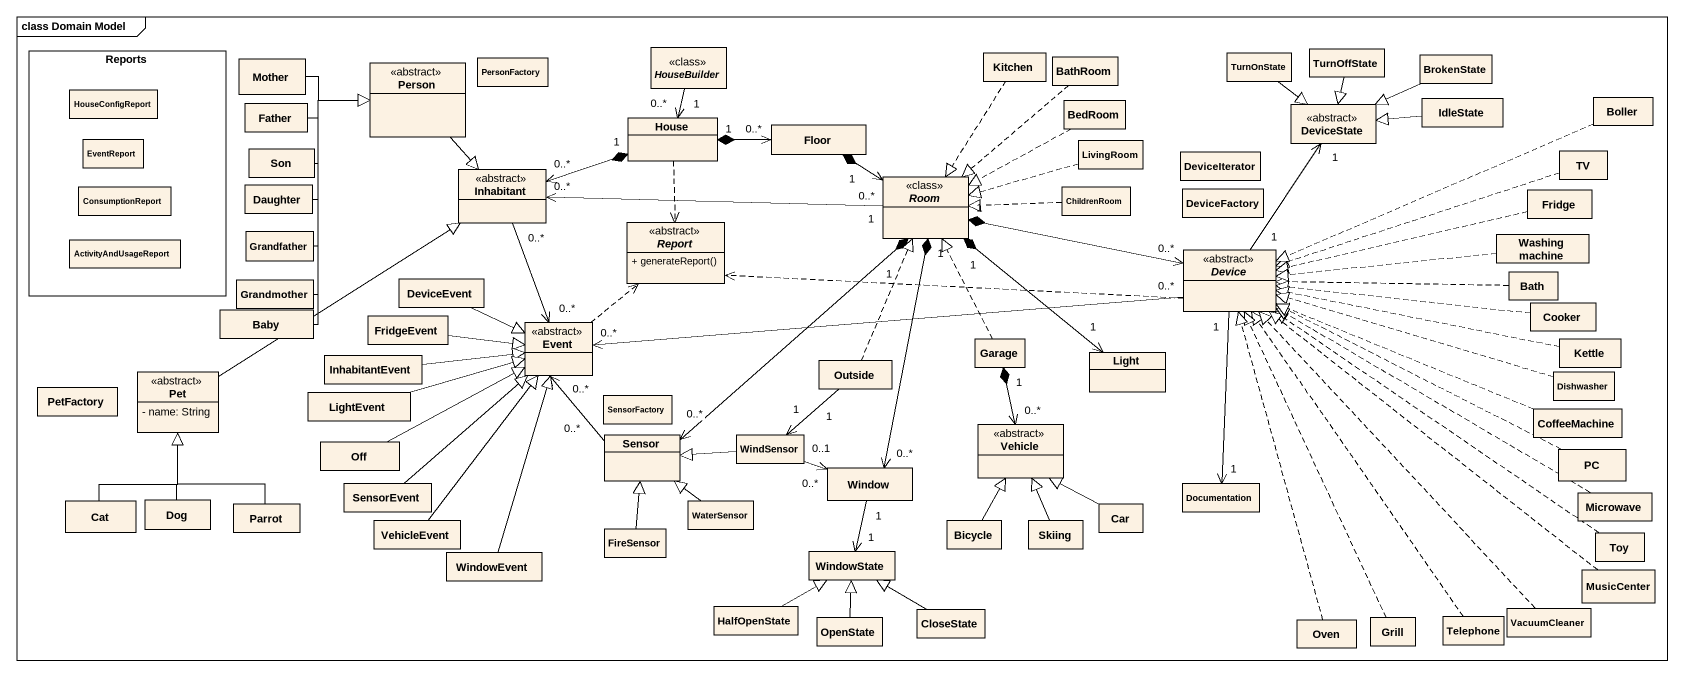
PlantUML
@startuml
mainframe class Domain Model
hide circle
hide empty members
skinparam classAttributeIconSize 0
rectangle Reports {
  class HouseConfigReport
  class EventReport
  class ConsumptionReport
  class ActivityAndUsageReport
}
class Mother
class "Person" as Person_ <<abstract>>
class PersonFactory
interface HouseBuilder <<class>>
class Kitchen
class BathRoom
class TurnOnState
class TurnOffState
class BrokenState
class Father
class BedRoom
class DeviceState <<abstract>>
class IdleState
class Boller
class Son
class House
class Floor
class LivingRoom
class DeviceIterator
class TV
class Daughter
class Inhabitant <<abstract>>
interface Room <<class>>
class ChildrenRoom
class DeviceFactory
class Fridge
class Grandfather
interface Report <<abstract>> {
  + generateReport()
}
interface Device <<abstract>>
class "Washing machine" as Washing_machine
class Grandmother
class DeviceEvent
class Bath
class Cooker
class Baby
class FridgeEvent
class Event <<abstract>>
class Garage
class Kettle
class PetFactory
class Pet <<abstract>> {
  - name: String
}
class LightEvent
class InhabitantEvent
class SensorFactory
class Outside
class Light
class Dishwasher
class Off
class Sensor
class WindSensor
class Vehicle <<abstract>>
class CoffeeMachine
class SensorEvent
class Window
class Documentation
class PC
class Cat
class Dog
class Parrot
class VehicleEvent
class FireSensor
class WaterSensor
class Bicycle
class Skiing
class Car
class Microwave
class Toy
class WindowEvent
class WindowState
class MusicCenter
class HalfOpenState
class OpenState
class CloseState
class Oven
class Grill
class Telephone
class VacuumCleaner
Mother -right-|> Person_
Person_ --|> Inhabitant
HouseBuilder "1" --> "0..*" House
Kitchen ..|> Room
BathRoom ..|> Room
TurnOnState --|> DeviceState
TurnOffState --|> DeviceState
BrokenState -left-|> DeviceState
Father -right-|> Person_
BedRoom .left.|> Room
IdleState -left-|> DeviceState
Boller .left.|> Device
Son -right-|> Person_
House "1" *-left-> "0..*" Inhabitant
House ..> Report
Floor "0..*" <-left-* "1" House
Floor "1" *--> "0..*" Room
LivingRoom .left.|> Room
TV .left.|> Device
Daughter -up-|> Person_
Inhabitant "0..*" --> "0..*" Event
Room "1" -left-> "0..*" Inhabitant
Room "1" *-right-> "0..*" Device
Room "1" *--> "1" Light
Room "1" *--> "0..*" Sensor
ChildrenRoom .left.|> Room
Fridge .left.|> Device
Grandfather -up-|> Person_
Device "1" -up-> "1" DeviceState
Device .left.> Report
Device "0..*" -left-> "0..*" Event
Device "1" --> "1" Documentation
Washing_machine .left.|> Device
Grandmother -up-|> Person_
DeviceEvent -right-|> Event
Bath .left.|> Device
Cooker .left.|> Device
Baby -up-|> Person_
FridgeEvent -right-|> Event
Event .up.> Report
Garage .up.|> Room
Kettle .left.|> Device
Pet -up-|> Inhabitant
LightEvent -right-|> Event
InhabitantEvent -right-|> Event
Outside .up.|> Room
Outside "1" --> "1" WindSensor
Dishwasher .left.|> Device
Off -right-|> Event
Sensor "0..*" -up-> "0..*" Event
WindSensor -left-|> Sensor
WindSensor "0..1" -right-> "0..*" Window
Vehicle "0..*" <-up-* "1" Garage
CoffeeMachine .left.|> Device
SensorEvent -up-|> Event
Window "0..*" <-up-* "1" Room
Window "1" --> "1" WindowState
PC .left.|> Device
Cat -up-|> Pet
Dog -up-|> Pet
Parrot -up-|> Pet
VehicleEvent -up-|> Event
FireSensor -up-|> Sensor
WaterSensor -up-|> Sensor
Bicycle -up-|> Vehicle
Skiing -up-|> Vehicle
Car -up-|> Vehicle
Microwave .left.|> Device
Toy .up.|> Device
WindowEvent -up-|> Event
MusicCenter .up.|> Device
HalfOpenState -right-|> WindowState
OpenState -up-|> WindowState
CloseState -left-|> WindowState
Oven .up.|> Device
Grill .up.|> Device
Telephone .up.|> Device
VacuumCleaner .up.|> Device
@enduml
